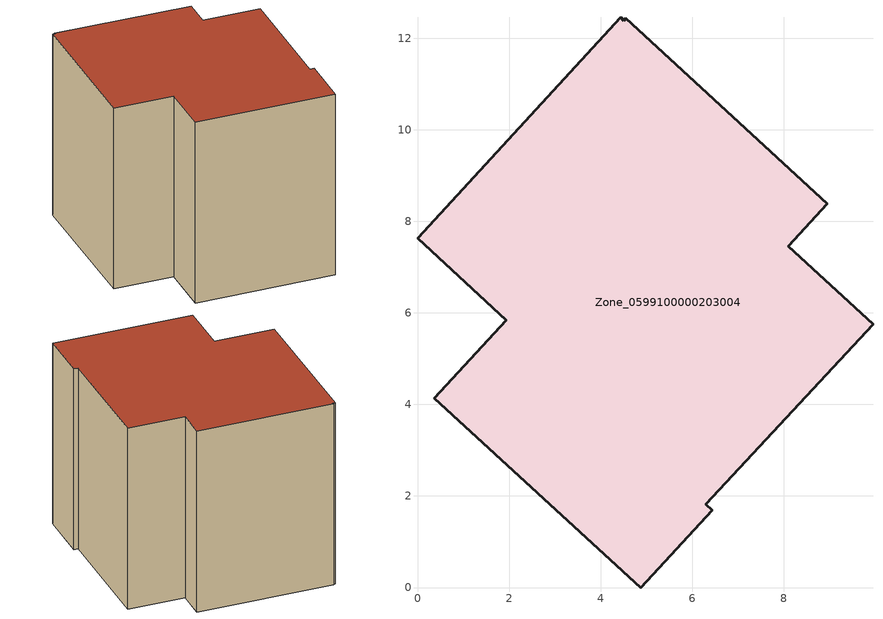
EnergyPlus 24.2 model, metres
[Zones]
Zone_0599100000203004
 floor ground (C_G): 4.55,12.43 8.95,8.38 8.1,7.45 9.95,5.75 6.3,1.82 6.44,1.69 4.88,0 0.37,4.14 1.94,5.84 0,7.63 4.43,12.45 4.51,12.38 z0
 wall outside (C_F): 6.3,1.82 9.95,5.75 8.1,7.45 8.95,8.38 4.55,12.43 4.51,12.38 4.43,12.45 0,7.63 1.94,5.84 0.37,4.14 4.88,0 6.44,1.69 6.3,1.82 z0:8.42
 roof outside (C_R): 8.95,8.38 4.55,12.43 4.51,12.38 4.43,12.45 0,7.63 1.94,5.84 0.37,4.14 4.88,0 6.44,1.69 6.3,1.82 9.95,5.75 8.1,7.45 z8.42
[BUILDING]
Pand.0599100000203004: North Axis=0; Terrain=City; Loads Convergence Tolerance Value=0.04; Temperature Convergence Tolerance Value=0.4; Solar Distribution=FullExterior; Maximum Number of Warmup Days=25; Minimum Number of Warmup Days=1
[Site:Location]
Rotterdam.The.Hague.AP_ZH_NLD Design_Conditions: Latitude=51.96; Longitude=4.45; Time Zone=1; Elevation=-4.5
[SITE:GROUNDTEMPERATURE:BUILDINGSURFACE]
18, 18, 18, 18, 18, 18, 18, 18, 18, 18, 18, 18
[MATERIAL] Thermal Absorptance=0.9; Solar Absorptance=0.7; Visible Absorptance=0.7
Name | Roughness | Thickness | Conductivity | Density | Specific Heat
G.TC.1975-1991 | MediumSmooth | 0.15 | 0.288461 | 540 | 1210
F.TC.1975-1991 | Rough | 0.3 | 0.230769 | 1920 | 840
R.TC.1975-1991 | MediumRough | 0.2 | 0.153846 | 1500 | 1000
[CONSTRUCTION]
C_G: G.TC.1975-1991
C_F: F.TC.1975-1991
C_R: R.TC.1975-1991
[ZONE]
Zone_0599100000203004: Type=1; Multiplier=1; Ceiling Height=Autocalculate; Volume=Autocalculate; Floor Area=autocalculate; Part of Total Floor Area=Yes
[ZONEINFILTRATION:DESIGNFLOWRATE]
Infil_Zone_0599100000203004: Zone or ZoneList or Space or SpaceList=Zone_0599100000203004; Schedule=AlwaysOn; Design Flow Rate Calculation Method=Flow/Area; Flow Rate per Floor Area=0.003; Constant Term Coefficient=1; Temperature Term Coefficient=0; Velocity Term Coefficient=0; Velocity Squared Term Coefficient=0
[HVACTEMPLATE:ZONE:IDEALLOADSAIRSYSTEM]
Zone_0599100000203004: Maximum Heating Supply Air Temperature=50; Minimum Cooling Supply Air Temperature=13; Maximum Heating Supply Air Humidity Ratio=0.0156; Minimum Cooling Supply Air Humidity Ratio=0.0077; Heating Limit=NoLimit; Cooling Limit=NoLimit; Dehumidification Control Type=ConstantSensibleHeatRatio; Cooling Sensible Heat Ratio=0.7; Dehumidification Setpoint=60; Humidification Control Type=None; Humidification Setpoint=30; Outdoor Air Method=None; Outdoor Air Flow Rate per Person=0.00944; Outdoor Air Flow Rate per Zone Floor Area=0; Outdoor Air Flow Rate per Zone=0; Demand Controlled Ventilation Type=None; Outdoor Air Economizer Type=NoEconomizer; Heat Recovery Type=None; Sensible Heat Recovery Effectiveness=0.7; Latent Heat Recovery Effectiveness=0.65
[ZONECONTROL:THERMOSTAT]
ThermostatControl_Zone_0599100000203004: Zone or ZoneList=Zone_0599100000203004; Control Type Schedule=DualSetpointControlType; Control 1=Thermostat_Zone_0599100000203004; Temperature Difference Between Cutout And Setpoint=0
[THERMOSTATSETPOINT:DUALSETPOINT]
Thermostat_Zone_0599100000203004: Heating Setpoint Temperature Schedule=HeatingSetpoint_Zone_0599100000203004; Cooling Setpoint Temperature Schedule=CoolingSetpoint_Zone_0599100000203004
[SCHEDULE:COMPACT]
HeatingSetpoint_Zone_0599100000203004: Through: 12/31, For: AllDays, Until: 24:00, 21
CoolingSetpoint_Zone_0599100000203004: Through: 12/31, For: AllDays, Until: 24:00, 24
DualSetpointControlType: Through: 12/31, For: AllDays, Until: 24:00, 4
AlwaysOn: Through: 12/31, For: AllDays, Until: 24:00, 1
